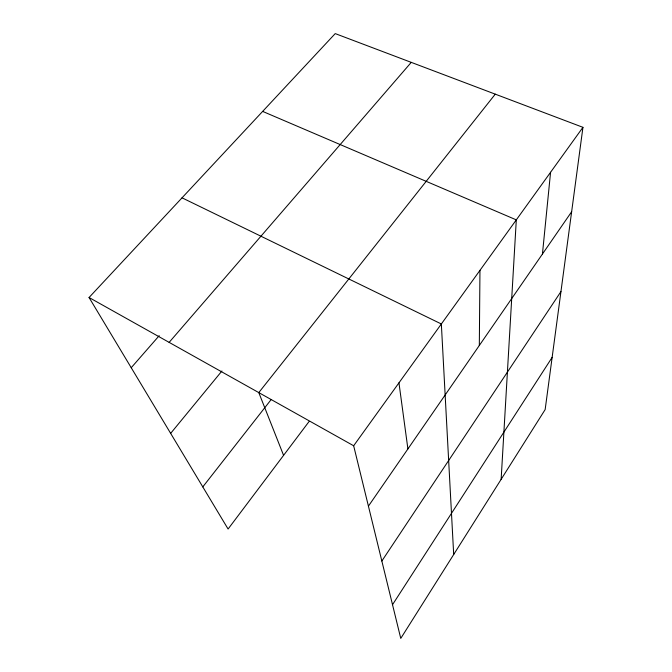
<?xml version="1.0" encoding="UTF-8"?>
<svg xmlns="http://www.w3.org/2000/svg" width="672" height="672" viewBox="0 0 672 672"><rect width="100%" height="100%" fill="white"/><g stroke="black" fill="none" stroke-linecap="round" stroke-linejoin="round"><path stroke-width="1.01" d="M479.321 345.475L479.959 270.354M501.136 479.338L516.306 219.878L262.651 111.401M542.438 254.033L550.57 172.284M582.943 127.327L545.152 409.576L400.764 638.4L353.657 445.763L89.057 297.503L335.227 33.6L582.943 127.327L353.657 445.763M392.524 604.691L552.149 357.361M381.847 561.019L560.952 291.572M368.424 506.142L571.645 211.722M309.044 421.554L228.094 529.024L89.057 297.503M202.793 486.898L271.219 399.487M495.272 94.156L258.787 392.599L283.584 455.364M170.654 433.373L221.92 371.003M169.142 342.376L411.256 62.37M131.225 367.718L159.214 335.681M182.028 197.828L441.344 323.98L453.692 554.534M398.958 382.847L407.904 448.938"/></g></svg>
